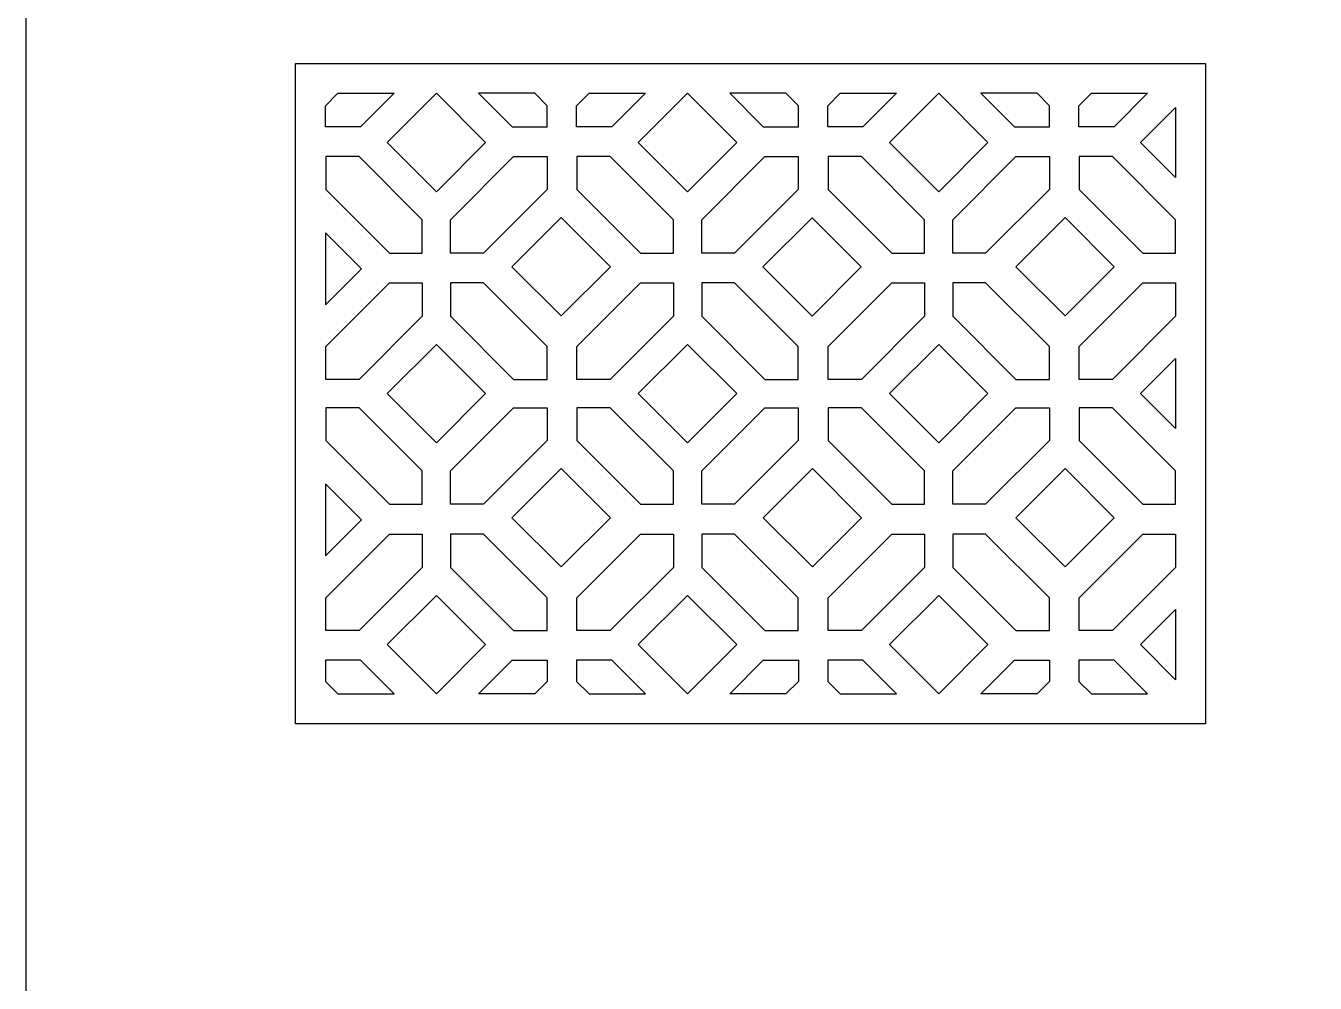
# Model space of a CAD drawing. Header units: millimetres. Extents: x 196 to 687, y 295 to 770.
# Drawn here: x 195.6 to 260.5, y 629 to 677.2 of the extents above; entities that cross this region are included whole.
import ezdxf

# ---------------------------------------------------------------- set-up
doc = ezdxf.new("R2010")
doc.units = ezdxf.units.MM

# ---------------------------------------------------------------- blocks, each defined once
blk = doc.blocks.new('A$C6C8408F4')
at = {"color": 1}
for p, q in [((44.243, 30.99), (44.243, 27.465)), ((1.5, 24.682), (1.5, 21.071)), ((44.243, 18.364), (44.243, 14.838)), ((1.5, 12.056), (1.5, 8.445)), ((44.243, 5.738), (44.243, 2.212))]:
    blk.add_line(p, q, dxfattribs=at)
blk.add_lwpolyline([(0, 33.202), (45.743, 33.202), (45.743, 0), (0, 0)], close=True, dxfattribs=at)
for points in [[(4.955, 31.702), (3.268, 30.015), (1.5, 30.015), (1.5, 31.076), (2.126, 31.702), (4.955, 31.702)], [(7.076, 26.753), (9.551, 29.228), (7.076, 31.702), (4.601, 29.228), (7.076, 26.753)], [(9.198, 31.702), (10.885, 30.015), (12.652, 30.015), (12.652, 31.076), (12.026, 31.702), (9.198, 31.702)], [(17.581, 31.702), (15.894, 30.015), (14.126, 30.015), (14.126, 31.076), (14.753, 31.702), (17.581, 31.702)], [(19.703, 26.753), (17.228, 29.228), (19.703, 31.702), (22.177, 29.228), (19.703, 26.753)], [(21.824, 31.702), (23.511, 30.015), (25.279, 30.015), (25.279, 31.076), (24.652, 31.702), (21.824, 31.702)], [(30.208, 31.702), (28.521, 30.015), (26.753, 30.015), (26.753, 31.076), (27.379, 31.702), (30.208, 31.702)], [(32.329, 26.753), (34.804, 29.228), (32.329, 31.702), (29.854, 29.228), (32.329, 26.753)], [(34.45, 31.702), (36.137, 30.015), (37.905, 30.015), (37.905, 31.076), (37.279, 31.702), (34.45, 31.702)], [(42.834, 31.702), (41.147, 30.015), (39.379, 30.015), (39.379, 31.076), (40.005, 31.702), (42.834, 31.702)], [(44.243, 27.465), (42.48, 29.228), (44.243, 30.99)], [(6.364, 25.343), (3.192, 28.515), (1.513, 28.515), (1.513, 26.866), (4.715, 23.664), (6.364, 23.664), (6.364, 25.343), (3.192, 28.515)], [(7.788, 25.343), (10.96, 28.515), (12.639, 28.515), (12.639, 26.866), (9.438, 23.664), (7.788, 23.664), (7.788, 25.343), (10.96, 28.515)], [(18.99, 25.343), (15.818, 28.515), (14.139, 28.515), (14.139, 26.866), (17.341, 23.664), (18.99, 23.664), (18.99, 25.343), (15.818, 28.515)], [(20.415, 25.343), (23.587, 28.515), (25.266, 28.515), (25.266, 26.866), (22.064, 23.664), (20.415, 23.664), (20.415, 25.343), (23.587, 28.515)], [(31.617, 25.343), (28.445, 28.515), (26.766, 28.515), (26.766, 26.866), (29.967, 23.664), (31.617, 23.664), (31.617, 25.343), (28.445, 28.515)], [(33.041, 25.343), (36.213, 28.515), (37.892, 28.515), (37.892, 26.866), (34.69, 23.664), (33.041, 23.664), (33.041, 25.343), (36.213, 28.515)], [(44.243, 25.343), (41.071, 28.515), (39.392, 28.515), (39.392, 26.866), (42.594, 23.664), (44.243, 23.664), (44.243, 25.343), (41.071, 28.515)], [(13.352, 25.457), (15.826, 22.982), (13.352, 20.507), (10.877, 22.982), (13.352, 25.457)], [(25.963, 25.442), (23.488, 22.967), (25.963, 20.492), (28.438, 22.967), (25.963, 25.442)], [(38.68, 25.457), (36.205, 22.982), (38.68, 20.507), (41.155, 22.982), (38.68, 25.457)], [(1.5, 21.071), (3.306, 22.877), (1.5, 24.682)], [(6.364, 20.485), (3.192, 17.313), (1.513, 17.313), (1.513, 18.963), (4.715, 22.164), (6.364, 22.164), (6.364, 20.485), (3.192, 17.313)], [(7.788, 20.485), (10.96, 17.313), (12.639, 17.313), (12.639, 18.963), (9.438, 22.164), (7.788, 22.164), (7.788, 20.485), (10.96, 17.313)], [(18.99, 20.485), (15.818, 17.313), (14.139, 17.313), (14.139, 18.963), (17.341, 22.164), (18.99, 22.164), (18.99, 20.485), (15.818, 17.313)], [(20.415, 20.485), (23.587, 17.313), (25.266, 17.313), (25.266, 18.963), (22.064, 22.164), (20.415, 22.164), (20.415, 20.485), (23.587, 17.313)], [(31.617, 20.485), (28.445, 17.313), (26.766, 17.313), (26.766, 18.963), (29.967, 22.164), (31.617, 22.164), (31.617, 20.485), (28.445, 17.313)], [(33.041, 20.485), (36.213, 17.313), (37.892, 17.313), (37.892, 18.963), (34.69, 22.164), (33.041, 22.164), (33.041, 20.485), (36.213, 17.313)], [(44.243, 20.485), (41.071, 17.313), (39.392, 17.313), (39.392, 18.963), (42.594, 22.164), (44.243, 22.164), (44.243, 20.485), (41.071, 17.313)], [(7.076, 19.076), (9.551, 16.601), (7.076, 14.126), (4.601, 16.601), (7.076, 19.076)], [(19.703, 19.076), (17.228, 16.601), (19.703, 14.126), (22.177, 16.601), (19.703, 19.076)], [(32.329, 19.076), (34.804, 16.601), (32.329, 14.126), (29.854, 16.601), (32.329, 19.076)], [(44.243, 18.364), (42.48, 16.601), (44.243, 14.838)], [(6.364, 12.717), (3.192, 15.889), (1.513, 15.889), (1.513, 14.24), (4.715, 11.038), (6.364, 11.038), (6.364, 12.717), (3.192, 15.889)], [(7.788, 12.717), (10.96, 15.889), (12.639, 15.889), (12.639, 14.24), (9.438, 11.038), (7.788, 11.038), (7.788, 12.717), (10.96, 15.889)], [(18.99, 12.717), (15.818, 15.889), (14.139, 15.889), (14.139, 14.24), (17.341, 11.038), (18.99, 11.038), (18.99, 12.717), (15.818, 15.889)], [(20.415, 12.717), (23.587, 15.889), (25.266, 15.889), (25.266, 14.24), (22.064, 11.038), (20.415, 11.038), (20.415, 12.717), (23.587, 15.889)], [(31.617, 12.717), (28.445, 15.889), (26.766, 15.889), (26.766, 14.24), (29.967, 11.038), (31.617, 11.038), (31.617, 12.717), (28.445, 15.889)], [(33.041, 12.717), (36.213, 15.889), (37.892, 15.889), (37.892, 14.24), (34.69, 11.038), (33.041, 11.038), (33.041, 12.717), (36.213, 15.889)], [(44.243, 12.717), (41.071, 15.889), (39.392, 15.889), (39.392, 14.24), (42.594, 11.038), (44.243, 11.038), (44.243, 12.717), (41.071, 15.889)], [(13.352, 12.831), (15.826, 10.356), (13.352, 7.881), (10.877, 10.356), (13.352, 12.831)], [(25.978, 12.831), (23.503, 10.356), (25.978, 7.881), (28.453, 10.356), (25.978, 12.831)], [(38.68, 12.831), (36.205, 10.356), (38.68, 7.881), (41.155, 10.356), (38.68, 12.831)], [(1.5, 8.445), (3.306, 10.25), (1.5, 12.056)], [(6.364, 7.859), (3.192, 4.687), (1.513, 4.687), (1.513, 6.336), (4.715, 9.538), (6.364, 9.538), (6.364, 7.859), (3.192, 4.687)], [(7.788, 7.859), (10.96, 4.687), (12.639, 4.687), (12.639, 6.336), (9.438, 9.538), (7.788, 9.538), (7.788, 7.859), (10.96, 4.687)], [(18.99, 7.859), (15.818, 4.687), (14.139, 4.687), (14.139, 6.336), (17.341, 9.538), (18.99, 9.538), (18.99, 7.859), (15.818, 4.687)], [(20.415, 7.859), (23.587, 4.687), (25.266, 4.687), (25.266, 6.336), (22.064, 9.538), (20.415, 9.538), (20.415, 7.859), (23.587, 4.687)], [(31.617, 7.859), (28.445, 4.687), (26.766, 4.687), (26.766, 6.336), (29.967, 9.538), (31.617, 9.538), (31.617, 7.859), (28.445, 4.687)], [(33.041, 7.859), (36.213, 4.687), (37.892, 4.687), (37.892, 6.336), (34.69, 9.538), (33.041, 9.538), (33.041, 7.859), (36.213, 4.687)], [(44.243, 7.859), (41.071, 4.687), (39.392, 4.687), (39.392, 6.336), (42.594, 9.538), (44.243, 9.538), (44.243, 7.859), (41.071, 4.687)], [(7.076, 6.45), (9.551, 3.975), (7.076, 1.5), (4.601, 3.975), (7.076, 6.45)], [(19.703, 6.45), (17.228, 3.975), (19.703, 1.5), (22.177, 3.975), (19.703, 6.45)], [(32.329, 6.45), (34.804, 3.975), (32.329, 1.5), (29.854, 3.975), (32.329, 6.45)], [(44.243, 5.738), (42.48, 3.975), (44.243, 2.212)], [(4.955, 1.5), (3.268, 3.187), (1.5, 3.187), (1.5, 2.126), (2.126, 1.5), (4.955, 1.5)], [(9.198, 1.5), (10.885, 3.187), (12.652, 3.187), (12.652, 2.126), (12.026, 1.5), (9.198, 1.5)], [(17.581, 1.5), (15.894, 3.187), (14.126, 3.187), (14.126, 2.126), (14.753, 1.5), (17.581, 1.5)], [(21.824, 1.5), (23.511, 3.187), (25.279, 3.187), (25.279, 2.126), (24.652, 1.5), (21.824, 1.5)], [(30.208, 1.5), (28.521, 3.187), (26.753, 3.187), (26.753, 2.126), (27.379, 1.5), (30.208, 1.5)], [(34.45, 1.5), (36.137, 3.187), (37.905, 3.187), (37.905, 2.126), (37.279, 1.5), (34.45, 1.5)], [(42.834, 1.5), (41.147, 3.187), (39.379, 3.187), (39.379, 2.126), (40.005, 1.5), (42.834, 1.5)]]:
    blk.add_lwpolyline(points, dxfattribs=at)

msp = doc.modelspace()

# ---------------------------------------------------------------- linework, layer by layer
msp.add_lwpolyline([(195.629, 295.453), (686.835, 295.453), (686.835, 695.454), (195.629, 695.454)], close=True)

# ---------------------------------------------------------------- block references
at = {"color": 1}
msp.add_blockref('A$C6C8408F4', (209.196, 642.088), dxfattribs=at)

doc.saveas('drawing.dxf')
